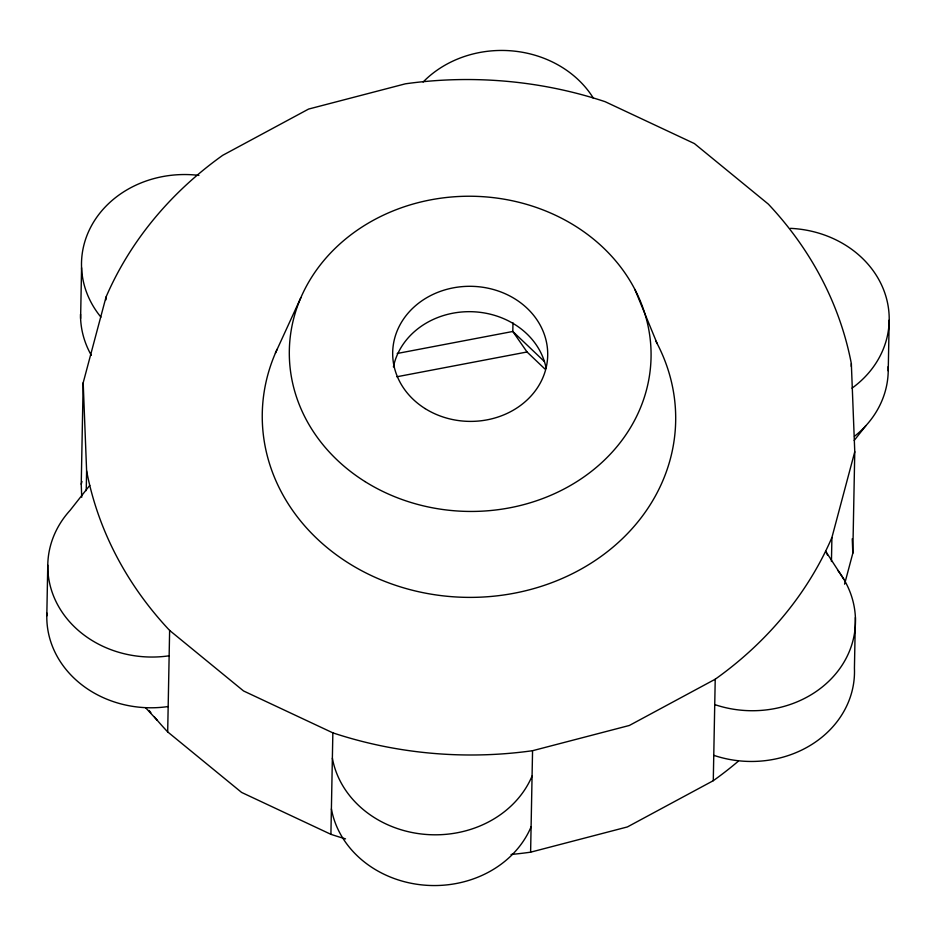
<?xml version="1.0" encoding="UTF-8"?>
<svg xmlns="http://www.w3.org/2000/svg" width="936" height="936" viewBox="0 0 936 936"><rect width="100%" height="100%" fill="white"/><g stroke="black" fill="none" stroke-linecap="round" stroke-linejoin="round"><path stroke-width="1.4" d="M46.8 615.888L47.771 565.157M80.601 318.486L81.572 267.754M81.736 497.238L81.233 484.24L83.187 382.765L106.049 296.993A387.633 337.709 1.1 0 1 222.721 155.306L308.587 109.067L405.393 83.819A387.633 337.709 1.1 0 1 605.089 101.673L694.383 143.559L768.316 204.095A387.633 337.709 1.1 0 1 851.339 363.636L854.767 451.76L852.813 553.235L844.576 584.169M86.229 490.628L86.615 470.902L83.187 382.765M105.99 299.812L106.049 296.993M345.536 838.878A387.633 337.709 1.1 0 1 330.911 834.327L241.617 792.441L167.684 731.905L169.627 630.431A387.633 337.709 1.1 0 1 86.615 470.902M330.911 834.327L332.853 732.853L243.559 690.967L169.627 630.431M512.975 322.85L512.811 331.473L527.038 351.983L544.963 369.041M511.068 854.474A387.633 337.709 1.1 0 0 530.607 852.181L532.561 750.707L629.355 725.47L715.221 679.22A387.633 337.709 1.1 0 0 831.905 537.545L854.767 451.76M530.607 852.181L627.412 826.933L713.279 780.694L715.221 679.22M831.449 561.495L831.905 537.545M851.28 366.456L851.339 363.636M855.399 617.514L854.428 668.245A103.674 90.324 1.1 0 1 713.758 755.317M888.229 370.843L889.2 320.112M81.233 484.24L81.982 481.42M275.406 353.118L300.83 297.718M89.751 485.386L70.177 510.249A103.674 90.324 1.1 0 0 62.314 612.448A103.674 90.324 1.1 0 0 169.147 655.797M854.205 440.446L865.823 425.751M397.203 353.48L512.811 331.473L544.378 361.507M396.829 376.775L527.038 351.983M145.525 707.651L157.225 720.275M843.956 579.442L825.622 551.187L827.553 555.095M634.865 289.399L657.177 343.606M852.251 538.785L852.813 553.235M655.843 341.113A206.739 180.11 1.1 0 1 475.184 597.332A206.739 180.11 1.1 0 1 277.126 349.28M532.561 750.707A387.633 337.709 1.1 0 1 332.853 732.853M100.924 317.128A103.674 90.324 1.1 0 1 96.279 217.959A103.674 90.324 1.1 0 1 198.888 175.395M423.119 82.017A103.674 90.324 1.1 0 1 593.482 98.35M532.069 776.073A103.674 90.324 1.1 0 1 424.71 834.339A103.674 90.324 1.1 0 1 332.374 758.218M738.422 761.108A387.633 337.709 1.1 0 1 713.279 780.694M167.684 731.905A387.633 337.709 1.1 0 1 154.475 717.034M150.871 712.67A387.633 337.709 1.1 0 1 149.105 710.471M790.475 228.349A103.674 90.324 1.1 0 1 883.806 290.23A103.674 90.324 1.1 0 1 852.017 388.171M888.17 366.62A103.674 90.324 1.1 0 1 854.463 436.316M837.778 570.328A103.674 90.324 1.1 0 1 832.946 676.997A103.674 90.324 1.1 0 1 714.741 704.586M168.164 706.54A103.674 90.324 1.1 0 1 46.894 613.068M531.098 826.816A103.674 90.324 1.1 0 1 423.739 885.082A103.674 90.324 1.1 0 1 331.402 808.95M91.318 355.306A103.674 90.324 1.1 0 1 80.531 314.262M393.401 366.947A77.524 67.544 1.1 0 1 470.188 311.676A77.524 67.544 1.1 0 1 546.179 368.491M365.005 481.572A180.894 157.599 1.1 0 0 650.227 369.942A180.894 157.599 1.1 0 0 395.343 210.015A180.894 157.599 1.1 0 0 365.005 481.572M425.108 408.587A77.524 67.544 1.1 0 0 547.349 360.746A77.524 67.544 1.1 0 0 438.118 292.207A77.524 67.544 1.1 0 0 425.108 408.587"/></g></svg>
